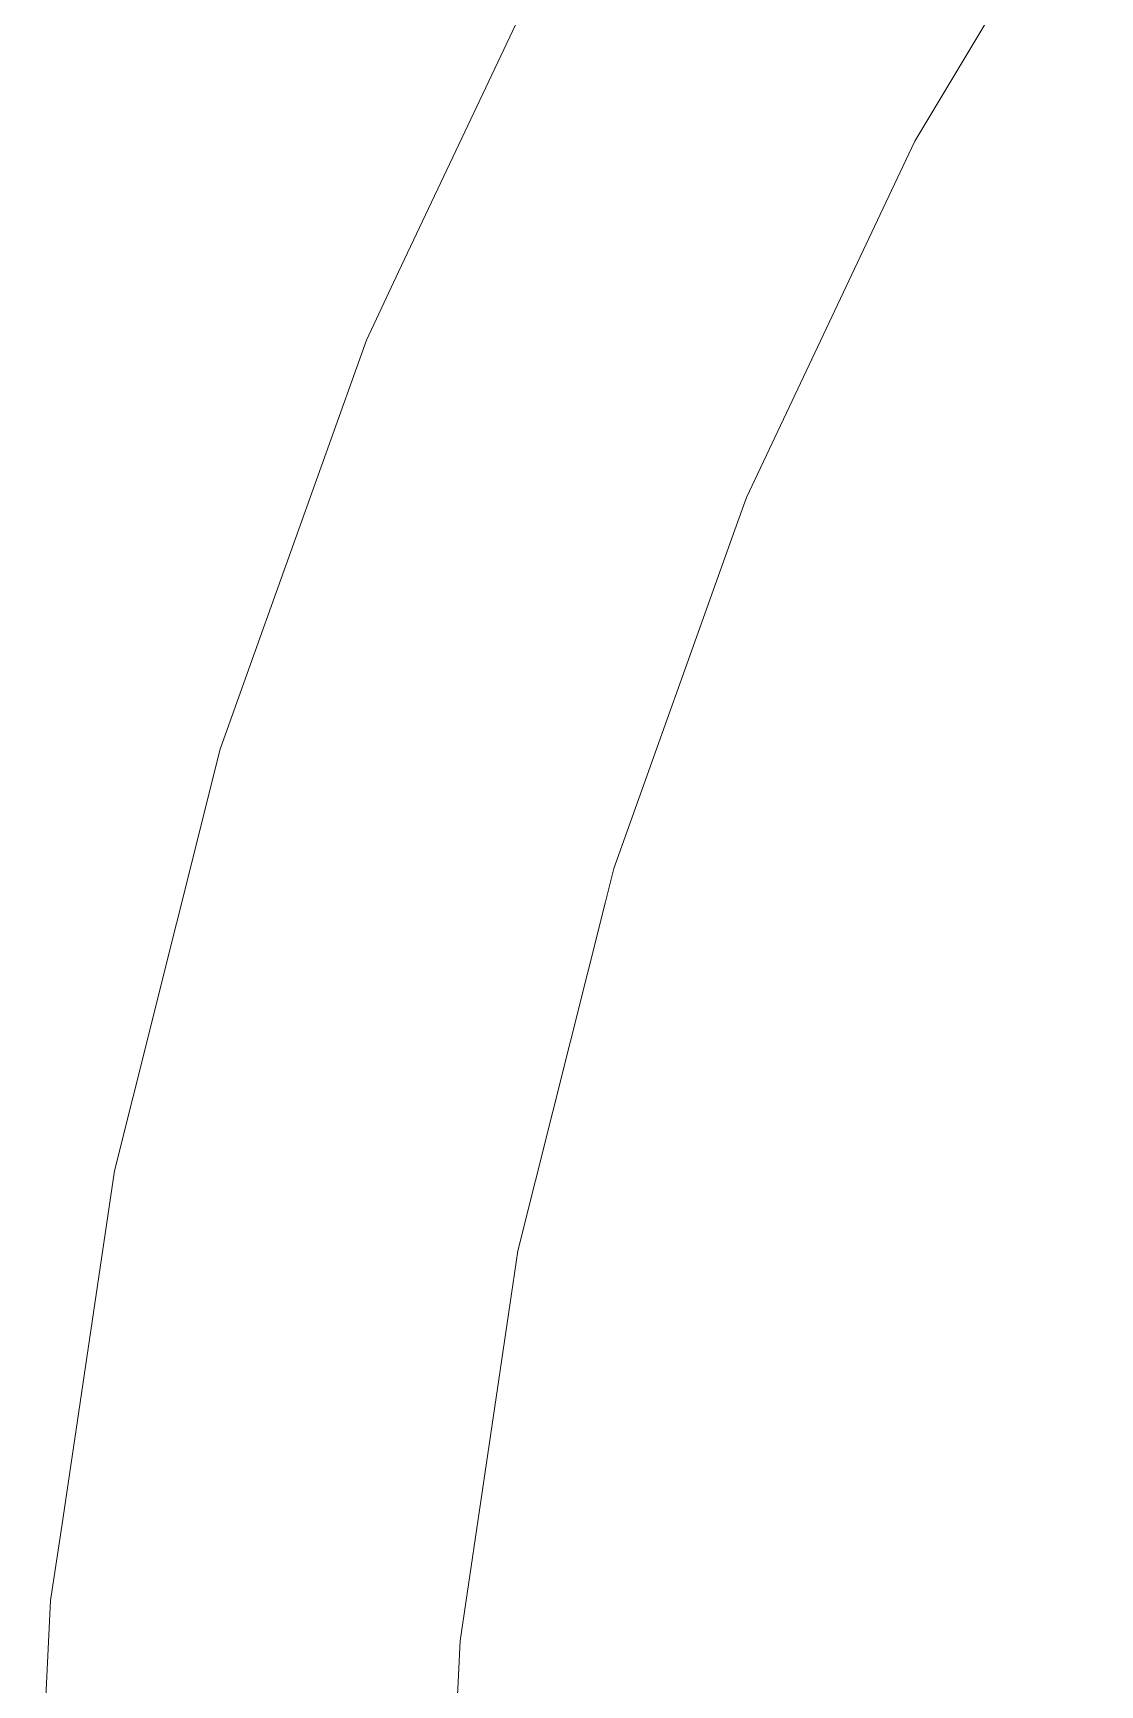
# Model space of a CAD drawing. Header units: centimetres. Extents: x -214 to 137, y -175 to 4.
# Drawn here: x 70.205 to 72.443, y -161.438 to -157.974 of the extents above; entities that cross this region are included whole.
import ezdxf

# ---------------------------------------------------------------- set-up
doc = ezdxf.new("R2010")
doc.units = ezdxf.units.CM
doc.header["$MEASUREMENT"] = 0
doc.layers.add('layer 1', color=7, linetype='Continuous')

msp = doc.modelspace()

# ---------------------------------------------------------------- linework, layer by layer
at = {"layer": 'layer 1', "color": 1, "lineweight": 9}
for points in [[(72.44258, -157.55292), (72.44258, -157.55292), (72.05457, -158.20026), (72.05457, -158.20026)], [(72.44258, -157.55292), (72.44258, -157.55292), (72.05457, -158.20026), (72.05457, -158.20026)], [(72.44258, -157.55292), (72.44258, -157.55292), (72.05457, -158.20026), (72.05457, -158.20026)], [(72.44258, -157.55292), (72.44258, -157.55292), (72.05457, -158.20026), (72.05457, -158.20026)], [(72.44258, -157.55292), (72.44258, -157.55292), (72.05457, -158.20026), (72.05457, -158.20026)], [(72.05457, -158.20026), (72.05457, -158.20026), (72.02376, -158.26539), (72.02376, -158.26539)], [(72.05457, -158.20026), (72.05457, -158.20026), (72.02376, -158.26539), (72.02376, -158.26539)], [(72.05457, -158.20026), (72.05457, -158.20026), (72.02376, -158.26539), (72.02376, -158.26539)], [(72.05457, -158.20026), (72.05457, -158.20026), (72.02376, -158.26539), (72.02376, -158.26539)], [(72.05457, -158.20026), (72.05457, -158.20026), (72.02376, -158.26539), (72.02376, -158.26539)], [(72.02376, -158.26539), (72.02376, -158.26539), (71.70108, -158.94766), (71.70108, -158.94766)], [(72.02376, -158.26539), (72.02376, -158.26539), (71.70108, -158.94766), (71.70108, -158.94766)], [(72.02376, -158.26539), (72.02376, -158.26539), (71.70108, -158.94766), (71.70108, -158.94766)], [(72.02376, -158.26539), (72.02376, -158.26539), (71.70108, -158.94766), (71.70108, -158.94766)], [(72.02376, -158.26539), (72.02376, -158.26539), (71.70108, -158.94766), (71.70108, -158.94766)], [(71.70108, -158.94766), (71.70108, -158.94766), (71.67679, -159.01552), (71.67679, -159.01552)], [(71.70108, -158.94766), (71.70108, -158.94766), (71.67679, -159.01552), (71.67679, -159.01552)], [(71.70108, -158.94766), (71.70108, -158.94766), (71.67679, -159.01552), (71.67679, -159.01552)], [(71.70108, -158.94766), (71.70108, -158.94766), (71.67679, -159.01552), (71.67679, -159.01552)], [(71.70108, -158.94766), (71.70108, -158.94766), (71.67679, -159.01552), (71.67679, -159.01552)], [(71.67679, -159.01552), (71.67679, -159.01552), (71.42257, -159.72609), (71.42257, -159.72609)], [(71.67679, -159.01552), (71.67679, -159.01552), (71.42257, -159.72609), (71.42257, -159.72609)], [(71.67679, -159.01552), (71.67679, -159.01552), (71.42257, -159.72609), (71.42257, -159.72609)], [(71.67679, -159.01552), (71.67679, -159.01552), (71.42257, -159.72609), (71.42257, -159.72609)], [(71.67679, -159.01552), (71.67679, -159.01552), (71.42257, -159.72609), (71.42257, -159.72609)], [(71.42257, -159.72609), (71.42257, -159.72609), (71.40505, -159.79601), (71.40505, -159.79601)], [(71.42257, -159.72609), (71.42257, -159.72609), (71.40505, -159.79601), (71.40505, -159.79601)], [(71.42257, -159.72609), (71.42257, -159.72609), (71.40505, -159.79601), (71.40505, -159.79601)], [(71.42257, -159.72609), (71.42257, -159.72609), (71.40505, -159.79601), (71.40505, -159.79601)], [(71.42257, -159.72609), (71.42257, -159.72609), (71.40505, -159.79601), (71.40505, -159.79601)], [(71.40505, -159.79601), (71.40505, -159.79601), (71.22165, -160.5281), (71.22165, -160.5281)], [(71.40505, -159.79601), (71.40505, -159.79601), (71.22165, -160.5281), (71.22165, -160.5281)], [(71.40505, -159.79601), (71.40505, -159.79601), (71.22165, -160.5281), (71.22165, -160.5281)], [(71.40505, -159.79601), (71.40505, -159.79601), (71.22165, -160.5281), (71.22165, -160.5281)], [(71.40505, -159.79601), (71.40505, -159.79601), (71.22165, -160.5281), (71.22165, -160.5281)], [(71.22165, -160.5281), (71.22165, -160.5281), (71.21107, -160.59937), (71.21107, -160.59937)], [(71.22165, -160.5281), (71.22165, -160.5281), (71.21107, -160.59937), (71.21107, -160.59937)], [(71.22165, -160.5281), (71.22165, -160.5281), (71.21107, -160.59937), (71.21107, -160.59937)], [(71.22165, -160.5281), (71.22165, -160.5281), (71.21107, -160.59937), (71.21107, -160.59937)], [(71.22165, -160.5281), (71.22165, -160.5281), (71.21107, -160.59937), (71.21107, -160.59937)], [(71.21107, -160.59937), (71.21107, -160.59937), (71.10034, -161.34592), (71.10034, -161.34592)], [(71.21107, -160.59937), (71.21107, -160.59937), (71.10034, -161.34592), (71.10034, -161.34592)], [(71.21107, -160.59937), (71.21107, -160.59937), (71.10034, -161.34592), (71.10034, -161.34592)], [(71.21107, -160.59937), (71.21107, -160.59937), (71.10034, -161.34592), (71.10034, -161.34592)], [(71.21107, -160.59937), (71.21107, -160.59937), (71.10034, -161.34592), (71.10034, -161.34592)], [(71.10034, -161.34592), (71.10034, -161.34592), (71.09682, -161.4179), (71.09682, -161.4179)], [(71.10034, -161.34592), (71.10034, -161.34592), (71.09682, -161.4179), (71.09682, -161.4179)], [(71.10034, -161.34592), (71.10034, -161.34592), (71.09682, -161.4179), (71.09682, -161.4179)], [(71.10034, -161.34592), (71.10034, -161.34592), (71.09682, -161.4179), (71.09682, -161.4179)], [(71.10034, -161.34592), (71.10034, -161.34592), (71.09682, -161.4179), (71.09682, -161.4179)], [(71.09682, -161.4179), (71.09682, -161.4179), (71.05978, -162.1717), (71.05978, -162.1717)], [(71.09682, -161.4179), (71.09682, -161.4179), (71.05978, -162.1717), (71.05978, -162.1717)], [(71.09682, -161.4179), (71.09682, -161.4179), (71.05978, -162.1717), (71.05978, -162.1717)], [(71.09682, -161.4179), (71.09682, -161.4179), (71.05978, -162.1717), (71.05978, -162.1717)], [(71.09682, -161.4179), (71.09682, -161.4179), (71.05978, -162.1717), (71.05978, -162.1717)]]:
    msp.add_open_spline(points, degree=3, dxfattribs=at)
at = {"layer": 'layer 1', "color": 5, "lineweight": 9}
for points in [[(71.29351, -157.79348), (71.29351, -157.79348), (70.97129, -158.47476), (70.97129, -158.47476)], [(71.29351, -157.79348), (71.29351, -157.79348), (70.97129, -158.47476), (70.97129, -158.47476)], [(71.29351, -157.79348), (71.29351, -157.79348), (70.97129, -158.47476), (70.97129, -158.47476)], [(71.29351, -157.79348), (71.29351, -157.79348), (70.97129, -158.47476), (70.97129, -158.47476)], [(71.29351, -157.79348), (71.29351, -157.79348), (70.97129, -158.47476), (70.97129, -158.47476)], [(70.97129, -158.47476), (70.97129, -158.47476), (70.90382, -158.61743), (70.90382, -158.61743)], [(70.97129, -158.47476), (70.97129, -158.47476), (70.90382, -158.61743), (70.90382, -158.61743)], [(70.97129, -158.47476), (70.97129, -158.47476), (70.90382, -158.61743), (70.90382, -158.61743)], [(70.97129, -158.47476), (70.97129, -158.47476), (70.90382, -158.61743), (70.90382, -158.61743)], [(70.97129, -158.47476), (70.97129, -158.47476), (70.90382, -158.61743), (70.90382, -158.61743)], [(70.90382, -158.61743), (70.90382, -158.61743), (70.64993, -159.32701), (70.64993, -159.32701)], [(70.90382, -158.61743), (70.90382, -158.61743), (70.64993, -159.32701), (70.64993, -159.32701)], [(70.90382, -158.61743), (70.90382, -158.61743), (70.64993, -159.32701), (70.64993, -159.32701)], [(70.90382, -158.61743), (70.90382, -158.61743), (70.64993, -159.32701), (70.64993, -159.32701)], [(70.90382, -158.61743), (70.90382, -158.61743), (70.64993, -159.32701), (70.64993, -159.32701)], [(70.64993, -159.32701), (70.64993, -159.32701), (70.59676, -159.4756), (70.59676, -159.4756)], [(70.64993, -159.32701), (70.64993, -159.32701), (70.59676, -159.4756), (70.59676, -159.4756)], [(70.64993, -159.32701), (70.64993, -159.32701), (70.59676, -159.4756), (70.59676, -159.4756)], [(70.64993, -159.32701), (70.64993, -159.32701), (70.59676, -159.4756), (70.59676, -159.4756)], [(70.64993, -159.32701), (70.64993, -159.32701), (70.59676, -159.4756), (70.59676, -159.4756)], [(70.59676, -159.4756), (70.59676, -159.4756), (70.41365, -160.20666), (70.41365, -160.20666)], [(70.59676, -159.4756), (70.59676, -159.4756), (70.41365, -160.20666), (70.41365, -160.20666)], [(70.59676, -159.4756), (70.59676, -159.4756), (70.41365, -160.20666), (70.41365, -160.20666)], [(70.59676, -159.4756), (70.59676, -159.4756), (70.41365, -160.20666), (70.41365, -160.20666)], [(70.59676, -159.4756), (70.59676, -159.4756), (70.41365, -160.20666), (70.41365, -160.20666)], [(70.41365, -160.20666), (70.41365, -160.20666), (70.3753, -160.35975), (70.3753, -160.35975)], [(70.41365, -160.20666), (70.41365, -160.20666), (70.3753, -160.35975), (70.3753, -160.35975)], [(70.41365, -160.20666), (70.41365, -160.20666), (70.3753, -160.35975), (70.3753, -160.35975)], [(70.41365, -160.20666), (70.41365, -160.20666), (70.3753, -160.35975), (70.3753, -160.35975)], [(70.41365, -160.20666), (70.41365, -160.20666), (70.3753, -160.35975), (70.3753, -160.35975)], [(70.3753, -160.35975), (70.3753, -160.35975), (70.26471, -161.10523), (70.26471, -161.10523)], [(70.3753, -160.35975), (70.3753, -160.35975), (70.26471, -161.10523), (70.26471, -161.10523)], [(70.3753, -160.35975), (70.3753, -160.35975), (70.26471, -161.10523), (70.26471, -161.10523)], [(70.3753, -160.35975), (70.3753, -160.35975), (70.26471, -161.10523), (70.26471, -161.10523)], [(70.3753, -160.35975), (70.3753, -160.35975), (70.26471, -161.10523), (70.26471, -161.10523)], [(70.26471, -161.10523), (70.26471, -161.10523), (70.24156, -161.26134), (70.24156, -161.26134)], [(70.26471, -161.10523), (70.26471, -161.10523), (70.24156, -161.26134), (70.24156, -161.26134)], [(70.26471, -161.10523), (70.26471, -161.10523), (70.24156, -161.26134), (70.24156, -161.26134)], [(70.26471, -161.10523), (70.26471, -161.10523), (70.24156, -161.26134), (70.24156, -161.26134)], [(70.26471, -161.10523), (70.26471, -161.10523), (70.24156, -161.26134), (70.24156, -161.26134)], [(70.24156, -161.26134), (70.24156, -161.26134), (70.20458, -162.01407), (70.20458, -162.01407)], [(70.24156, -161.26134), (70.24156, -161.26134), (70.20458, -162.01407), (70.20458, -162.01407)], [(70.24156, -161.26134), (70.24156, -161.26134), (70.20458, -162.01407), (70.20458, -162.01407)], [(70.24156, -161.26134), (70.24156, -161.26134), (70.20458, -162.01407), (70.20458, -162.01407)], [(70.24156, -161.26134), (70.24156, -161.26134), (70.20458, -162.01407), (70.20458, -162.01407)]]:
    msp.add_open_spline(points, degree=3, dxfattribs=at)

doc.saveas('drawing.dxf')
